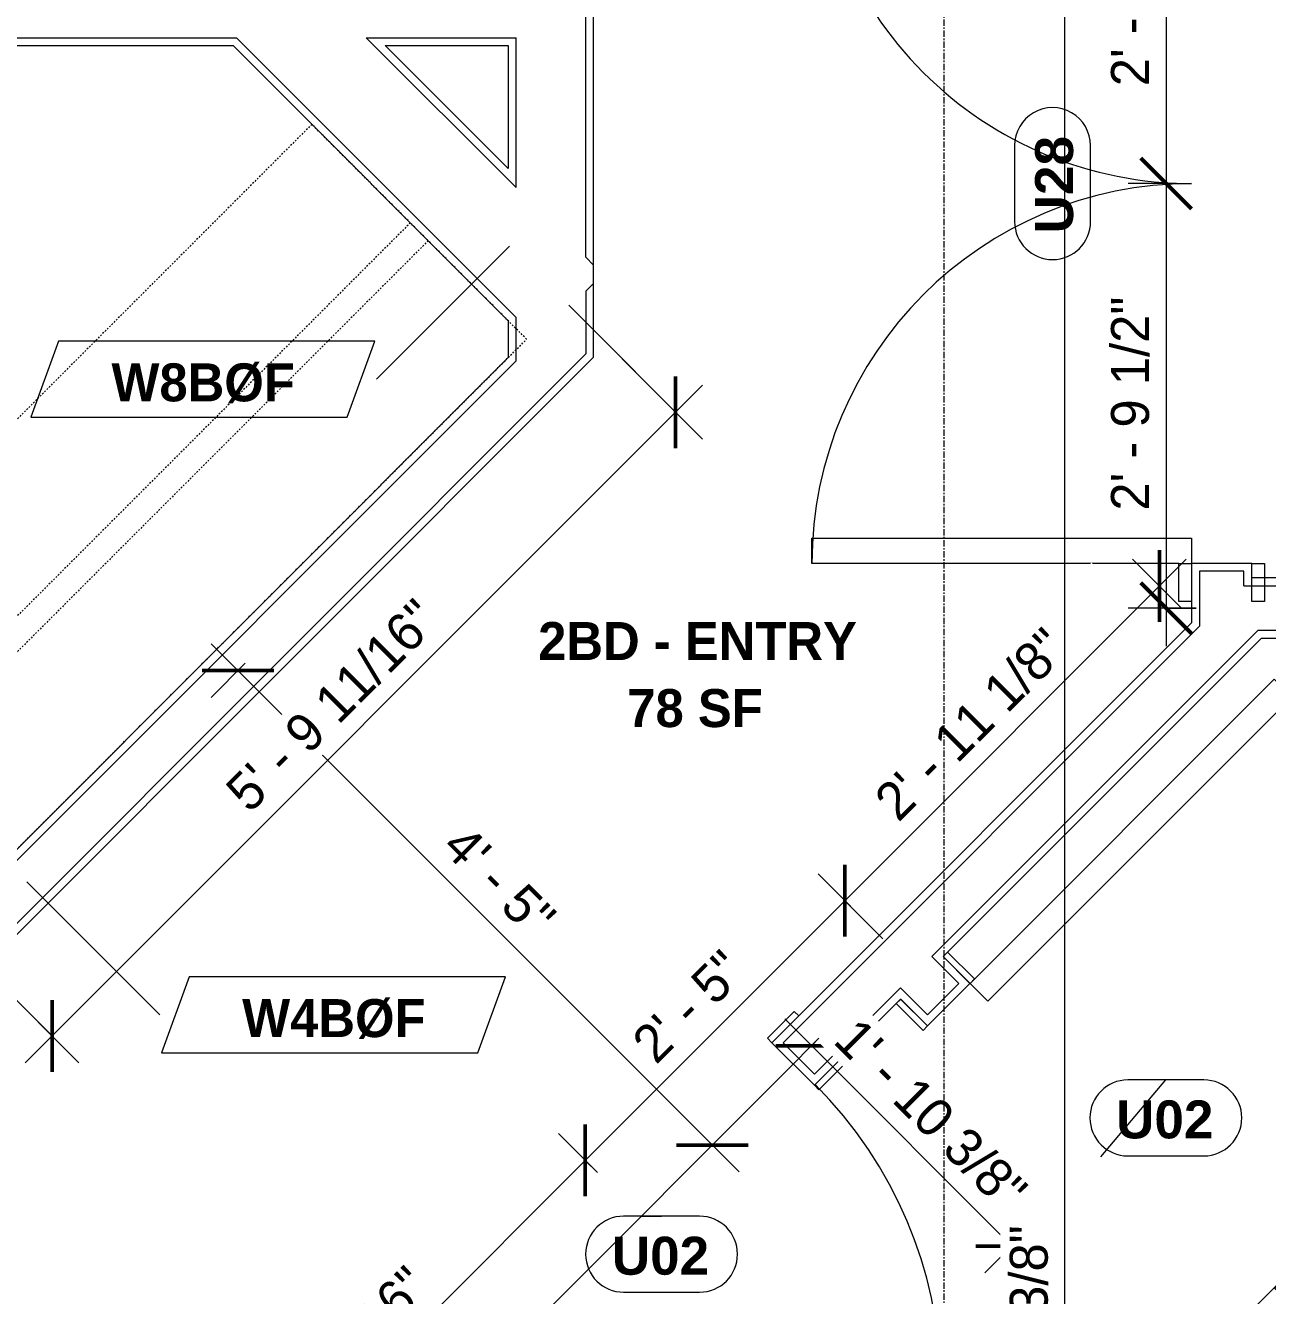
# Model space of a CAD drawing. Header units: inches. Extents: x -4058 to -1781, y 9814 to 12264.
# Drawn here: x -3553.9 to -3455.8, y 10170.5 to 10270.8 of the extents above; entities that cross this region are included whole.
import ezdxf

# ---------------------------------------------------------------- set-up
doc = ezdxf.new("R2010")
doc.units = ezdxf.units.IN
doc.header["$MEASUREMENT"] = 0
doc.linetypes.add('Dash', pattern=[0.25, 0.125, -0.125])
doc.linetypes.add('Grid Line 1_2_', pattern=[0.875, 0.5, -0.125, 0.125, -0.125])
for name, color, linetype, lineweight in [('A-ANNO-DIMS', 211, 'Continuous', 9), ('A-ANNO-DIMS-32', 211, 'Continuous', 9), ('A-AREA-IDEN', 2, 'Continuous', 9), ('A-DOOR-2', 31, 'Continuous', 9), ('A-DOOR-IDEN', 31, 'Continuous', 9), ('A-FLOR-2', 192, 'Continuous', 9), ('A-WALL-2', 113, 'Continuous', 9), ('A-WALL-IDEN', 211, 'Continuous', 9), ('I-WALL-4', 2, 'Continuous', 9), ('Q-CASE', 31, 'Continuous', 9), ('Q-CASE-HDLN', 31, 'Dash', 9), ('S-GRID-1', 1, 'Grid Line 1_2_', 9)]:
    doc.layers.add(name, color=color, linetype=linetype, lineweight=lineweight)
doc.styles.add('Arial_B', font='arialbd.ttf', dxfattribs={"height": 3})
doc.styles.add('Century Gothic', font='ufonts.com_century-gothic.ttf', dxfattribs={"height": 3})
doc.styles.add('Century Gothic_B', font='GOTHICB.TTF', dxfattribs={"height": 3})
doc.dimstyles.new('THE_DIMENSION_STRING', dxfattribs={"dimscale": 12, "dimtxt": 3.132505, "dimasz": 0.333333, "dimexe": 0.25, "dimexo": 0.166667, "dimgap": 0.041667, "dimtad": 1, "dimdec": 4, "dimrnd": 0.0625, "dimzin": 3, "dimdsep": 46, "dimlunit": 4, "dimtxsty": 'Century Gothic', "dimblk1": 'OBLIQUE', "dimblk2": 'OBLIQUE', "dimsah": 1, "dimcen": 0.09, "dimdle": 0.25, "dimazin": 0, "dimtfac": 1, "dimtdec": 4, "dimtix": 1, "dimtmove": 0, "dimatfit": 3, "dimfxl": 1, "dimtvp": 1, "dimtfill": 1, "dimfrac": 2, "dimtolj": 1, "dimtzin": 0, "dimarcsym": 2})
doc.dimstyles.new('THE_DIMENSION_STRING_2', dxfattribs={"dimscale": 12, "dimtxt": 3.132505, "dimasz": 0.333333, "dimexe": 0.25, "dimexo": 0.166667, "dimgap": 0.041667, "dimtad": 1, "dimdec": 4, "dimrnd": 0.0625, "dimzin": 3, "dimdsep": 46, "dimlunit": 4, "dimtxsty": 'Century Gothic', "dimblk1": 'OBLIQUE', "dimblk2": 'OBLIQUE', "dimsah": 1, "dimcen": 0.09, "dimdle": 0.25, "dimazin": 0, "dimtfac": 1, "dimtdec": 4, "dimtix": 1, "dimtmove": 0, "dimatfit": 3, "dimfxl": 1, "dimtvp": 1, "dimtfill": 1, "dimfrac": 2, "dimtolj": 1, "dimtzin": 0, "dimarcsym": 2})
doc.dimstyles.new('THE_DIMENSION_STRING_4', dxfattribs={"dimscale": 12, "dimtxt": 3.132505, "dimasz": 0.333333, "dimexe": 0.25, "dimexo": 0.166667, "dimgap": 0.041667, "dimtad": 1, "dimdec": 4, "dimrnd": 0.0625, "dimzin": 3, "dimdsep": 46, "dimlunit": 4, "dimtxsty": 'Century Gothic', "dimblk1": 'OBLIQUE', "dimblk2": 'OBLIQUE', "dimsah": 1, "dimcen": 0.09, "dimdle": 0.25, "dimazin": 0, "dimtfac": 1, "dimtdec": 4, "dimtix": 1, "dimtmove": 0, "dimatfit": 3, "dimfxl": 1, "dimtvp": 1, "dimtfill": 1, "dimfrac": 2, "dimtolj": 1, "dimtzin": 0, "dimarcsym": 2})

# ---------------------------------------------------------------- blocks, each defined once
blk = doc.blocks.new('OD_CW_Closet - OD_CW_Closet-3851051-UNIT PLANS - 2ND FLOOR')
at = {"layer": 'Q-CASE-HDLN'}
for p, q in [((64.78, 24), (0.74, 24)), ((0.74, 24), (0.74, 0)), ((64.78, 0), (64.78, 24)), ((0.74, 13), (64.78, 13)), ((0.74, 11), (64.78, 11)), ((0.74, 0), (64.78, 0))]:
    blk.add_line(p, q, dxfattribs=at)
blk = doc.blocks.new('SWING - DOUBLE - FLUSH - SWING - DOUBLE - 5-0 x 6-8 - DUMMY-3948979-UNIT PLANS - 2ND FLOOR')
at = {"layer": 'A-DOOR-2'}
for p, q in [((-33, 2.375), (-33, 3.375)), ((-33, 3.375), (-30, 3.375)), ((-30, 3.375), (-30, 2.375)), ((30, 2.375), (30, 3.375)), ((30, 3.375), (33, 3.375)), ((33, 3.375), (33, 2.375)), ((-30, 2.375), (-33, 2.375)), ((33, 2.375), (30, 2.375)), ((-33, -2.375), (-30, -2.375)), ((-33, -3.375), (-33, -2.375)), ((-28, -2.375), (-30, -2.375)), ((-30, -2.375), (-30, -3.375)), ((-28, -32.375), (-28, -2.375)), ((28, -2.375), (30, -2.375)), ((28, -32.375), (28, -2.375)), ((30, -2.375), (33, -2.375)), ((30, -3.375), (30, -2.375)), ((33, -2.375), (33, -3.375)), ((-30, -3.375), (-33, -3.375)), ((-30, -3.375), (-30, -32.375)), ((30, -3.375), (30, -32.375)), ((33, -3.375), (30, -3.375)), ((-30, -32.375), (-28, -32.375)), ((30, -32.375), (28, -32.375))]:
    blk.add_line(p, q, dxfattribs=at)
for centre, start, end in [((-30, -2.375), 270, 0), ((30, -2.375), 180, 270)]:
    blk.add_arc(centre, 30, start, end, dxfattribs=at)
blk = doc.blocks.new('SWING - SINGLE - FLUSH - SWING - FLUSH - 2-10 x 6-8 - PRIVACY-4202130-UNIT PLANS - 2ND FLOOR')
at = {"layer": 'A-DOOR-2'}
for p, q in [((-20, 2.37), (-20, 2.87)), ((-20, 2.87), (-17, 2.87)), ((-17, 2.37), (-20, 2.37)), ((-17, 2.87), (-17, 2.37)), ((17, 2.37), (17, 2.87)), ((17, 2.87), (20, 2.87)), ((20, 2.37), (17, 2.37)), ((20, 2.87), (20, 2.37)), ((-20, -2.38), (-17, -2.38)), ((-20, -2.88), (-20, -2.38)), ((-17, -2.88), (-20, -2.88)), ((-17, -2.38), (-17, -2.88)), ((15, -2.38), (15, -36.38)), ((17, -2.38), (15, -2.38)), ((17, -2.38), (17, -36.38)), ((17, -2.38), (20, -2.38)), ((17, -2.88), (17, -2.38)), ((20, -2.88), (17, -2.88)), ((20, -2.38), (20, -2.88)), ((17, -36.38), (15, -36.38))]:
    blk.add_line(p, q, dxfattribs=at)
blk.add_arc((17, -2.38), 34.07, 180, 266.6343, dxfattribs=at)
blk = doc.blocks.new('SWING - SINGLE - FLUSH - SWING - FLUSH - 2-10 x 6-8 - PRIVACY-4202129-UNIT PLANS - 2ND FLOOR')
at = {"layer": 'A-DOOR-2'}
for p, q in [((15, 2.37), (15, 36.38)), ((17, 36.38), (15, 36.38)), ((17, 2.37), (17, 36.38)), ((-17, 2.87), (-20, 2.87)), ((-20, 2.87), (-20, 2.37)), ((-20, 2.37), (-17, 2.37)), ((-17, 2.37), (-17, 2.87)), ((17, 2.37), (15, 2.37)), ((20, 2.87), (17, 2.87)), ((17, 2.87), (17, 2.37)), ((17, 2.37), (20, 2.37)), ((20, 2.37), (20, 2.87)), ((-17, -2.38), (-20, -2.38)), ((-20, -2.38), (-20, -2.88)), ((-20, -2.88), (-17, -2.88)), ((-17, -2.88), (-17, -2.38)), ((20, -2.38), (17, -2.38)), ((17, -2.38), (17, -2.88)), ((17, -2.88), (20, -2.88)), ((20, -2.88), (20, -2.38))]:
    blk.add_line(p, q, dxfattribs=at)
blk.add_arc((17, 2.37), 34.07, 93.3657, 180, dxfattribs=at)
blk = doc.blocks.new('DIMBLOCK72-UNIT PLANS - 2ND FLOOR')
at = {"layer": 'A-ANNO-DIMS-32'}
for p, q in [((-3539.26, 10221.97), (-3497.54, 10180.25)), ((-3536.55, 10220.44), (-3539.26, 10217.73)), ((-3537.14, 10219.85), (-3536.55, 10220.44)), ((-3499.07, 10182.96), (-3501.78, 10180.25)), ((-3499.66, 10182.37), (-3499.07, 10182.96))]:
    blk.add_line(p, q, dxfattribs=at)
at = {"layer": 'A-ANNO-DIMS-32', "lineweight": 50}
for p, q in [((-3537.14, 10219.85), (-3539.96, 10219.85)), ((-3537.14, 10219.85), (-3534.31, 10219.85)), ((-3499.66, 10182.37), (-3502.49, 10182.37)), ((-3499.66, 10182.37), (-3496.83, 10182.37))]:
    blk.add_line(p, q, dxfattribs=at)
at = {"layer": 'A-ANNO-DIMS-32', "color": 0, "insert": (-3519.03, 10207.89), "char_height": 3, "width": 12.5897, "attachment_point": 1, "rotation": 315, "line_spacing_factor": 0.984502, "style": 'Century Gothic', "bg_fill": 3, "box_fill_scale": 1.25, "bg_fill_color": 256, "bg_fill_true_color": 13158600, "bg_fill_transparency": 0}
blk.add_mtext('4\' - 5"', dxfattribs=at)
blk = doc.blocks.new('_Oblique')
at = {"color": 0, "linetype": 'ByBlock', "lineweight": -2}
blk.add_line((-0.5, -0.5), (0.5, 0.5), dxfattribs=at)
blk = doc.blocks.new('DIMBLOCK349-UNIT PLANS - 2ND FLOOR')
at = {"layer": 'A-ANNO-DIMS-32'}
for p, q in [((-3493.93, 10192.34), (-3473.87, 10172.28)), ((-3491.23, 10190.81), (-3493.93, 10188.1)), ((-3491.81, 10190.22), (-3491.23, 10190.81)), ((-3472.4, 10177.99), (-3478.11, 10172.28)), ((-3475.99, 10174.4), (-3472.4, 10177.99))]:
    blk.add_line(p, q, dxfattribs=at)
at = {"layer": 'A-ANNO-DIMS-32', "lineweight": 50}
for p, q in [((-3491.81, 10190.22), (-3494.64, 10190.22)), ((-3491.81, 10190.22), (-3488.98, 10190.22)), ((-3475.99, 10174.4), (-3478.82, 10174.4)), ((-3475.99, 10174.4), (-3473.16, 10174.4))]:
    blk.add_line(p, q, dxfattribs=at)
at = {"layer": 'A-ANNO-DIMS-32', "color": 0, "insert": (-3488.07, 10192.63), "char_height": 3, "width": 24.5827, "attachment_point": 1, "rotation": 315, "line_spacing_factor": 0.984502, "style": 'Century Gothic', "bg_fill": 3, "box_fill_scale": 1.25, "bg_fill_color": 256, "bg_fill_true_color": 13158600, "bg_fill_transparency": 0}
blk.add_mtext('1\' - 10 3/8"', dxfattribs=at)
blk = doc.blocks.new('DIMBLOCK352-UNIT PLANS - 2ND FLOOR')
at = {"layer": 'A-ANNO-DIMS-32', "lineweight": 50}
for p, q in [((-3463.8, 10291.84), (-3465.8, 10293.84)), ((-3463.8, 10291.84), (-3461.8, 10289.84)), ((-3463.8, 10258.31), (-3465.8, 10260.31)), ((-3463.8, 10258.31), (-3461.8, 10256.31))]:
    blk.add_line(p, q, dxfattribs=at)
at = {"layer": 'A-ANNO-DIMS-32'}
for p, q in [((-3461.41, 10291.84), (-3466.8, 10291.84)), ((-3463.8, 10291.84), (-3463.8, 10258.31)), ((-3463.8, 10291.84), (-3461.41, 10291.84)), ((-3462.97, 10258.31), (-3466.8, 10258.31)), ((-3463.8, 10258.31), (-3462.97, 10258.31))]:
    blk.add_line(p, q, dxfattribs=at)
at = {"layer": 'A-ANNO-DIMS-32', "color": 0, "insert": (-3468.15, 10266), "char_height": 3, "width": 21.7784, "attachment_point": 1, "rotation": 90, "line_spacing_factor": 0.984502, "style": 'Century Gothic', "bg_fill": 3, "box_fill_scale": 1.25, "bg_fill_color": 256, "bg_fill_true_color": 13158600, "bg_fill_transparency": 0}
blk.add_mtext('2\' - 9 1/2"', dxfattribs=at)
blk = doc.blocks.new('DIMBLOCK353-UNIT PLANS - 2ND FLOOR')
at = {"layer": 'A-ANNO-DIMS-32', "lineweight": 50}
for p, q in [((-3463.8, 10258.31), (-3465.8, 10260.31)), ((-3463.8, 10258.31), (-3461.8, 10256.31)), ((-3463.8, 10224.79), (-3465.8, 10226.79)), ((-3463.8, 10224.79), (-3461.8, 10222.79))]:
    blk.add_line(p, q, dxfattribs=at)
at = {"layer": 'A-ANNO-DIMS-32'}
for p, q in [((-3462.97, 10258.31), (-3466.8, 10258.31)), ((-3463.8, 10258.31), (-3463.8, 10221.79)), ((-3463.8, 10258.31), (-3462.97, 10258.31)), ((-3461.41, 10224.79), (-3466.8, 10224.79)), ((-3463.8, 10224.79), (-3461.41, 10224.79))]:
    blk.add_line(p, q, dxfattribs=at)
at = {"layer": 'A-ANNO-DIMS-32', "color": 0, "insert": (-3468.15, 10232.48), "char_height": 3, "width": 21.7784, "attachment_point": 1, "rotation": 90, "line_spacing_factor": 0.984502, "style": 'Century Gothic', "bg_fill": 3, "box_fill_scale": 1.25, "bg_fill_color": 256, "bg_fill_true_color": 13158600, "bg_fill_transparency": 0}
blk.add_mtext('2\' - 9 1/2"', dxfattribs=at)
blk = doc.blocks.new('DIMBLOCK354-UNIT PLANS - 2ND FLOOR')
at = {"layer": 'A-ANNO-DIMS-32', "lineweight": 50}
for p, q in [((-3509.69, 10181.16), (-3509.69, 10183.99)), ((-3509.69, 10181.16), (-3509.69, 10178.33)), ((-3544.63, 10146.22), (-3544.63, 10149.05)), ((-3544.63, 10146.22), (-3544.63, 10143.39))]:
    blk.add_line(p, q, dxfattribs=at)
at = {"layer": 'A-ANNO-DIMS-32'}
for p, q in [((-3508.73, 10180.2), (-3511.81, 10183.28)), ((-3546.75, 10144.1), (-3509.69, 10181.16)), ((-3509.69, 10181.16), (-3508.73, 10180.2)), ((-3542.87, 10144.46), (-3546.75, 10148.34)), ((-3544.63, 10146.22), (-3542.87, 10144.46))]:
    blk.add_line(p, q, dxfattribs=at)
at = {"layer": 'A-ANNO-DIMS-32', "color": 0, "insert": (-3537.47, 10159.52), "char_height": 3, "width": 24.5827, "attachment_point": 1, "rotation": 45, "line_spacing_factor": 0.984502, "style": 'Century Gothic', "bg_fill": 3, "box_fill_scale": 1.25, "bg_fill_color": 256, "bg_fill_true_color": 13158600, "bg_fill_transparency": 0}
blk.add_mtext('4\' - 1 7/16"', dxfattribs=at)
blk = doc.blocks.new('DIMBLOCK355-UNIT PLANS - 2ND FLOOR')
at = {"layer": 'A-ANNO-DIMS-32', "lineweight": 50}
for p, q in [((-3489.18, 10201.67), (-3489.18, 10204.5)), ((-3489.18, 10201.67), (-3489.18, 10198.84)), ((-3509.69, 10181.16), (-3509.69, 10183.99)), ((-3509.69, 10181.16), (-3509.69, 10178.33))]:
    blk.add_line(p, q, dxfattribs=at)
at = {"layer": 'A-ANNO-DIMS-32'}
for p, q in [((-3486.19, 10198.67), (-3491.3, 10203.79)), ((-3509.69, 10181.16), (-3489.18, 10201.67)), ((-3489.18, 10201.67), (-3486.19, 10198.67)), ((-3508.73, 10180.2), (-3511.81, 10183.28)), ((-3509.69, 10181.16), (-3508.73, 10180.2))]:
    blk.add_line(p, q, dxfattribs=at)
at = {"layer": 'A-ANNO-DIMS-32', "color": 0, "insert": (-3506.22, 10190.78), "char_height": 3, "width": 12.5897, "attachment_point": 1, "rotation": 45, "line_spacing_factor": 0.984502, "style": 'Century Gothic', "bg_fill": 3, "box_fill_scale": 1.25, "bg_fill_color": 256, "bg_fill_true_color": 13158600, "bg_fill_transparency": 0}
blk.add_mtext('2\' - 5"', dxfattribs=at)
blk = doc.blocks.new('DIMBLOCK356-UNIT PLANS - 2ND FLOOR')
at = {"layer": 'A-ANNO-DIMS-32', "lineweight": 50}
for p, q in [((-3464.33, 10226.52), (-3464.33, 10229.35)), ((-3464.33, 10226.52), (-3464.33, 10223.7)), ((-3489.18, 10201.67), (-3489.18, 10204.5)), ((-3489.18, 10201.67), (-3489.18, 10198.84))]:
    blk.add_line(p, q, dxfattribs=at)
at = {"layer": 'A-ANNO-DIMS-32'}
for p, q in [((-3489.18, 10201.67), (-3462.2, 10228.65)), ((-3462.57, 10224.77), (-3466.45, 10228.65)), ((-3464.33, 10226.52), (-3462.57, 10224.77)), ((-3486.19, 10198.67), (-3491.3, 10203.79)), ((-3489.18, 10201.67), (-3486.19, 10198.67))]:
    blk.add_line(p, q, dxfattribs=at)
at = {"layer": 'A-ANNO-DIMS-32', "color": 0, "insert": (-3487.07, 10209.93), "char_height": 3, "width": 24.5827, "attachment_point": 1, "rotation": 45, "line_spacing_factor": 0.984502, "style": 'Century Gothic', "bg_fill": 3, "box_fill_scale": 1.25, "bg_fill_color": 256, "bg_fill_true_color": 13158600, "bg_fill_transparency": 0}
blk.add_mtext('2\' - 11 1/8"', dxfattribs=at)
blk = doc.blocks.new('DIMBLOCK359-UNIT PLANS - 2ND FLOOR')
at = {"layer": 'A-ANNO-DIMS-32'}
for p, q in [((-3510.99, 10248.7), (-3500.43, 10238.14)), ((-3502.55, 10240.26), (-3510.99, 10248.7)), ((-3500.43, 10242.38), (-3553.94, 10188.87)), ((-3556.26, 10195.43), (-3549.7, 10188.87)), ((-3551.82, 10190.99), (-3556.26, 10195.43))]:
    blk.add_line(p, q, dxfattribs=at)
at = {"layer": 'A-ANNO-DIMS-32', "lineweight": 50}
for p, q in [((-3502.55, 10240.26), (-3502.55, 10243.09)), ((-3502.55, 10240.26), (-3502.55, 10237.43)), ((-3551.82, 10190.99), (-3551.82, 10193.82)), ((-3551.82, 10190.99), (-3551.82, 10188.16))]:
    blk.add_line(p, q, dxfattribs=at)
at = {"layer": 'A-ANNO-DIMS-32', "color": 0, "insert": (-3538.33, 10210.63), "char_height": 3, "width": 27.387, "attachment_point": 1, "rotation": 45, "line_spacing_factor": 0.984502, "style": 'Century Gothic', "bg_fill": 3, "box_fill_scale": 1.25, "bg_fill_color": 256, "bg_fill_true_color": 13158600, "bg_fill_transparency": 0}
blk.add_mtext('5\' - 9 11/16"', dxfattribs=at)
blk = doc.blocks.new('Door Tag - Type Mark-2601225-UNIT PLANS - 2ND FLOOR')
at = {"layer": 'A-DOOR-IDEN'}
for p, q in [((0.09375, 0.09375), (-0.09375, 0.09375)), ((-0.09375, -0.09375), (0.09375, -0.09375))]:
    blk.add_line(p, q, dxfattribs=at)
for centre, start, end in [((-0.09375, 0), 90, 270), ((0.09375, 0), 270, 90)]:
    blk.add_arc(centre, 0.09375, start, end, dxfattribs=at)
blk = doc.blocks.new('Wall Tag - Arch Wall-3956453-UNIT PLANS - 2ND FLOOR')
at = {"layer": 'A-WALL-IDEN'}
for p, q in [((-0.3561, 0.0937), (-0.4244, -0.0937)), ((0.4244, 0.0937), (-0.3561, 0.0937)), ((0.3561, -0.0937), (0.4244, 0.0937)), ((-0.4244, -0.0937), (0.3561, -0.0937))]:
    blk.add_line(p, q, dxfattribs=at)
blk = doc.blocks.new('DIMBLOCK918-UNIT PLANS - 2ND FLOOR')
at = {"layer": 'A-ANNO-DIMS-32', "lineweight": 50}
for p, q in [((-3471.8, 10345.84), (-3473.8, 10347.84)), ((-3471.8, 10345.84), (-3469.8, 10343.84)), ((-3471.8, 9988.44), (-3473.8, 9990.44)), ((-3471.8, 9988.44), (-3469.8, 9986.44))]:
    blk.add_line(p, q, dxfattribs=at)
at = {"layer": 'A-ANNO-DIMS-32'}
for p, q in [((-3472.63, 10345.84), (-3468.8, 10345.84)), ((-3471.8, 10345.84), (-3472.63, 10345.84)), ((-3471.8, 9988.44), (-3471.8, 10345.84)), ((-3472.63, 9988.44), (-3468.8, 9988.44)), ((-3471.8, 9988.44), (-3472.63, 9988.44))]:
    blk.add_line(p, q, dxfattribs=at)
at = {"layer": 'A-ANNO-DIMS-32', "color": 0, "insert": (-3476.15, 10156.9), "char_height": 3, "width": 24.5827, "attachment_point": 1, "rotation": 90, "line_spacing_factor": 0.984502, "style": 'Century Gothic', "bg_fill": 3, "box_fill_scale": 1.25, "bg_fill_color": 256, "bg_fill_true_color": 13158600, "bg_fill_transparency": 0}
blk.add_mtext('29\' - 9 3/8"', dxfattribs=at)

msp = doc.modelspace()

# ---------------------------------------------------------------- linework, layer by layer
at = {"layer": 'A-DOOR-IDEN'}
for p, q in [((-3468.95178, 10181.43891), (-3463.81759, 10187.52057)), ((-3505.27939, 10176.75432), (-3503.65978, 10176.75432))]:
    msp.add_line(p, q, dxfattribs=at)
at = {"layer": 'A-FLOR-2'}
msp.add_line((-3493.25858, 10188.77514), (-3517.30021, 10164.73351), dxfattribs=at)
at = {"layer": 'A-WALL-2'}
for p, q in [((-3509.65554, 10252.494), (-3509.65554, 10344.1519)), ((-3509.03054, 10244.59774), (-3509.03054, 10344.1519)), ((-3582.40554, 10269.2144), (-3537.51286, 10269.2144)), ((-3581.78054, 10269.8394), (-3537.25398, 10269.8394)), ((-3537.25398, 10269.8394), (-3515.15554, 10247.74096)), ((-3527.00093, 10269.8394), (-3515.15554, 10269.8394)), ((-3527.00093, 10269.8394), (-3515.15554, 10257.994)), ((-3525.49204, 10269.2144), (-3515.78054, 10269.2144)), ((-3515.78054, 10269.2144), (-3515.78054, 10259.50289)), ((-3515.15554, 10257.994), (-3515.15554, 10269.8394)), ((-3509.03054, 10251.869), (-3509.65554, 10252.494)), ((-3509.03054, 10250.43137), (-3509.65554, 10249.80637)), ((-3509.65554, 10249.80637), (-3509.65554, 10244.85663)), ((-3515.78054, 10247.48207), (-3515.78054, 10244.56526)), ((-3515.15554, 10244.30637), (-3515.15554, 10247.74096)), ((-3515.78054, 10244.56526), (-3559.3814, 10200.9644)), ((-3559.12251, 10200.3394), (-3515.15554, 10244.30637)), ((-3557.67277, 10196.8394), (-3509.65554, 10244.85663)), ((-3557.41388, 10196.2144), (-3509.03054, 10244.59774)), ((-3461.78054, 10228.3144), (-3461.78054, 10223.61194)), ((-3457.03054, 10228.3144), (-3461.78054, 10228.3144)), ((-3457.03054, 10227.1644), (-3457.03054, 10228.3144)), ((-3457.65554, 10227.6894), (-3461.15554, 10227.6894)), ((-3461.15554, 10227.6894), (-3461.15554, 10223.35305)), ((-3457.65554, 10226.5394), (-3457.65554, 10227.6894)), ((-3419.78054, 10227.1644), (-3457.03054, 10227.1644)), ((-3457.65554, 10226.5394), (-3419.15554, 10226.5394)), ((-3461.78054, 10223.61194), (-3494.93796, 10190.45452)), ((-3461.15554, 10223.35305), (-3494.05407, 10190.45452)), ((-3482.29842, 10197.26042), (-3456.51945, 10223.0394)), ((-3456.51945, 10223.0394), (-3413.65554, 10223.0394)), ((-3481.41454, 10197.26042), (-3456.26056, 10222.4144)), ((-3456.26056, 10222.4144), (-3413.03054, 10222.4144)), ((-3480.1771, 10195.1391), (-3482.29842, 10197.26042)), ((-3479.29322, 10195.1391), (-3481.41454, 10197.26042)), ((-3482.65198, 10191.78034), (-3479.29322, 10195.1391)), ((-3482.65198, 10192.66423), (-3480.1771, 10195.1391)), ((-3491.5792, 10187.97964), (-3484.7733, 10194.78555)), ((-3484.7733, 10194.78555), (-3482.65198, 10192.66423)), ((-3491.5792, 10187.09576), (-3484.7733, 10193.90166)), ((-3484.7733, 10193.90166), (-3482.65198, 10191.78034)), ((-3494.93796, 10190.45452), (-3491.5792, 10187.09576)), ((-3494.05407, 10190.45452), (-3491.5792, 10187.97964)), ((-3455.25159, 10171.09747), (-3458.61035, 10167.73871))]:
    msp.add_line(p, q, dxfattribs=at)
at = {"layer": 'I-WALL-4'}
for p, q in [((-3537.51286, 10269.2144), (-3515.78054, 10247.48207)), ((-3515.78054, 10259.50289), (-3525.49204, 10269.2144))]:
    msp.add_line(p, q, dxfattribs=at)

# ---------------------------------------------------------------- block references
at = {"layer": 'A-DOOR-2'}
for name, p, rotation in [('SWING - DOUBLE - FLUSH - SWING - DOUBLE - 5-0 x 6-8 - DUMMY-3948979-UNIT PLANS - 2ND FLOOR', (-3459.40554, 10258.3144), 270.0000000000007), ('SWING - SINGLE - FLUSH - SWING - FLUSH - 2-10 x 6-8 - PRIVACY-4202130-UNIT PLANS - 2ND FLOOR', (-3468.95178, 10181.43891), 135.0000000000005), ('SWING - SINGLE - FLUSH - SWING - FLUSH - 2-10 x 6-8 - PRIVACY-4202129-UNIT PLANS - 2ND FLOOR', (-3505.27939, 10176.75432), 225.0000000000032)]:
    msp.add_blockref(name, p, dxfattribs=dict(at, rotation=rotation))
at = {"layer": 'A-DOOR-IDEN', "xscale": 31.99999999999999, "yscale": 31.99999999999999, "zscale": 31.99999999999999, "rotation": 89.99999999999955}
msp.add_blockref('Door Tag - Type Mark-2601225-UNIT PLANS - 2ND FLOOR', (-3472.76747, 10258.3144), dxfattribs=at)
at = {"layer": 'Q-CASE', "rotation": 225.000000000003}
msp.add_blockref('OD_CW_Closet - OD_CW_Closet-3851051-UNIT PLANS - 2ND FLOOR', (-3530.77106, 10263.51586), dxfattribs=at)

# ---------------------------------------------------------------- texts
at = {"layer": 'A-DOOR-IDEN', "insert": (-3474.14733, 10254.38251), "char_height": 3, "width": 9.393, "attachment_point": 1, "rotation": 90, "style": 'Arial_B'}
msp.add_mtext('U28', dxfattribs=at)
at = {"layer": 'A-DOOR-IDEN', "insert": (-3467.74948, 10185.90042), "char_height": 3, "width": 9.393, "attachment_point": 1, "style": 'Arial_B'}
msp.add_mtext('U02', dxfattribs=at)

# ---------------------------------------------------------------- next in the draw order: dimensions: what is measured, and where the dimension line sits
at = {"layer": 'A-ANNO-DIMS'}
for base, p1, p2, angle, dimstyle, override, picture, middle in [((-3463.80166, 10258.3144), (-3459.40554, 10291.8394), (-3460.97324, 10258.3144), 90, 'THE_DIMENSION_STRING_2', {"dimpost": '<>', "dimfxl": 33.561635}, 'DIMBLOCK352-UNIT PLANS - 2ND FLOOR', (-3466.04334, 10275.0769)), ((-3499.65964, 10182.37408), (-3535.1363, 10221.85074), (-3497.65964, 10184.37408), 315, 'THE_DIMENSION_STRING', {"dimpost": '<>', "dimfxl": 53}, 'DIMBLOCK72-UNIT PLANS - 2ND FLOOR', (-3516.93039, 10202.57998)), ((-3475.99144, 10174.39925), (-3489.81295, 10192.22077), (-3470.98471, 10179.40597), 315, 'THE_DIMENSION_STRING_2', {"dimpost": '<>', "dimfxl": 22.775456}, 'DIMBLOCK349-UNIT PLANS - 2ND FLOOR', (-3482.31709, 10183.89511))]:
    dim = msp.add_linear_dim(base=base, p1=p1, p2=p2, angle=angle, dimstyle=dimstyle, override=override, dxfattribs=at)
    dim.commit()
    dim.dimension.update_dxf_attribs({"geometry": picture, "text_midpoint": middle})

# ---------------------------------------------------------------- next in the draw order: block references
at = {"layer": 'A-DOOR-IDEN', "xscale": 31.99999999999999, "yscale": 31.99999999999999, "zscale": 31.99999999999999}
msp.add_blockref('Door Tag - Type Mark-2601225-UNIT PLANS - 2ND FLOOR', (-3463.81759, 10184.52057), dxfattribs=at)

# ---------------------------------------------------------------- next in the draw order: dimensions: what is measured, and where the dimension line sits
at = {"layer": 'A-ANNO-DIMS'}
for base, p1, p2, angle, override, picture, middle in [((-3463.80166, 10224.7894), (-3460.97324, 10258.3144), (-3459.40554, 10224.7894), 90, {"dimpost": '<>', "dimfxl": 33.561635}, 'DIMBLOCK353-UNIT PLANS - 2ND FLOOR', (-3466.04334, 10241.5519)), ((-3509.68746, 10181.16239), (-3541.45952, 10143.04907), (-3507.31233, 10178.78726), 45, {"dimpost": '<>', "dimfxl": 49.429232}, 'DIMBLOCK354-UNIT PLANS - 2ND FLOOR', (-3528.74391, 10165.27615))]:
    dim = msp.add_linear_dim(base=base, p1=p1, p2=p2, angle=angle, dimstyle='THE_DIMENSION_STRING_2', override=override, dxfattribs=at)
    dim.commit()
    dim.dimension.update_dxf_attribs({"geometry": picture, "text_midpoint": middle})

# ---------------------------------------------------------------- next in the draw order: block references
at = {"layer": 'A-DOOR-IDEN', "xscale": 31.99999999999999, "yscale": 31.99999999999999, "zscale": 31.99999999999999}
msp.add_blockref('Door Tag - Type Mark-2601225-UNIT PLANS - 2ND FLOOR', (-3503.65978, 10173.75432), dxfattribs=at)

# ---------------------------------------------------------------- next in the draw order: texts
at = {"layer": 'A-DOOR-IDEN', "insert": (-3507.59166, 10175.13418), "char_height": 3, "width": 9.393, "attachment_point": 1, "style": 'Arial_B'}
msp.add_mtext('U02', dxfattribs=at)

# ---------------------------------------------------------------- next in the draw order: dimensions: what is measured, and where the dimension line sits
at = {"layer": 'A-ANNO-DIMS'}
dim = msp.add_linear_dim(base=(-3489.18137, 10201.66849), p1=(-3507.31233, 10178.78726), p2=(-3484.7733, 10197.26042), angle=45, dimstyle='THE_DIMENSION_STRING_2', override={"dimpost": '<>', "dimfxl": 29.142162}, dxfattribs=at)
dim.commit()
dim.dimension.update_dxf_attribs({"geometry": 'DIMBLOCK355-UNIT PLANS - 2ND FLOOR', "text_midpoint": (-3500.90199, 10192.88301)})

# ---------------------------------------------------------------- next in the draw order: dimensions: what is measured, and where the dimension line sits
for base, p1, p2, override, picture, middle in [((-3551.82091, 10190.98754), (-3512.40554, 10250.11748), (-3557.67277, 10196.8394), {"dimpost": '<>', "dimfxl": 69.911918}, 'DIMBLOCK359-UNIT PLANS - 2ND FLOOR', (-3528.76968, 10217.20897)), ((-3464.32617, 10226.52369), (-3484.7733, 10197.26042), (-3461.15554, 10223.35305), {"dimpost": '<>', "dimfxl": 35.194093}, 'DIMBLOCK356-UNIT PLANS - 2ND FLOOR', (-3478.33887, 10215.68119))]:
    dim = msp.add_linear_dim(base=base, p1=p1, p2=p2, angle=45, dimstyle='THE_DIMENSION_STRING_2', override=override, dxfattribs=at)
    dim.commit()
    dim.dimension.update_dxf_attribs({"geometry": picture, "text_midpoint": middle})

# ---------------------------------------------------------------- next in the draw order: linework, layer by layer
at = {"layer": 'A-WALL-IDEN'}
for p, q in [((-3515.66503, 10253.37698), (-3526.17623, 10242.86578)), ((-3553.8238, 10203.16324), (-3543.3126, 10192.65204))]:
    msp.add_line(p, q, dxfattribs=at)
at = {"layer": 'S-GRID-1'}
msp.add_line((-3481.32374, 9814.0266), (-3481.32374, 12247.50061), dxfattribs=at)

# ---------------------------------------------------------------- next in the draw order: block references
at = {"layer": 'A-WALL-IDEN', "xscale": 31.99999999999999, "yscale": 31.99999999999999, "zscale": 31.99999999999999}
for p in [(-3539.90794, 10242.86578), (-3529.5809, 10192.65204)]:
    msp.add_blockref('Wall Tag - Arch Wall-3956453-UNIT PLANS - 2ND FLOOR', p, dxfattribs=at)

# ---------------------------------------------------------------- next in the draw order: texts
at = {"layer": 'A-AREA-IDEN', "char_height": 3, "attachment_point": 1, "style": 'Century Gothic_B'}
for s, insert, width in [('2BD - ENTRY', (-3513.41233, 10223.68324), 29.492), ('78 SF', (-3506.36981, 10218.38611), 12.423)]:
    msp.add_mtext(s, dxfattribs=dict(at, insert=insert, width=width))
at = {"layer": 'A-WALL-IDEN', "char_height": 3, "width": 17.372, "attachment_point": 1, "style": 'Century Gothic_B'}
for s, insert in [('W8BØF', (-3547.12386, 10244.11331)), ('W4BØF', (-3536.79682, 10193.89957))]:
    msp.add_mtext(s, dxfattribs=dict(at, insert=insert))

# ---------------------------------------------------------------- next in the draw order: dimensions: what is measured, and where the dimension line sits
at = {"layer": 'A-ANNO-DIMS'}
dim = msp.add_linear_dim(base=(-3471.80166, 10345.8394), p1=(-3474.63009, 9988.4394), p2=(-3474.63009, 10345.8394), angle=90, dimstyle='THE_DIMENSION_STRING_4', override={"dimpost": '<>', "dimfxl": 357.4}, dxfattribs=at)
dim.commit()
dim.dimension.update_dxf_attribs({"geometry": 'DIMBLOCK918-UNIT PLANS - 2ND FLOOR', "text_midpoint": (-3474.04334, 10167.1394)})

doc.saveas('drawing.dxf')
